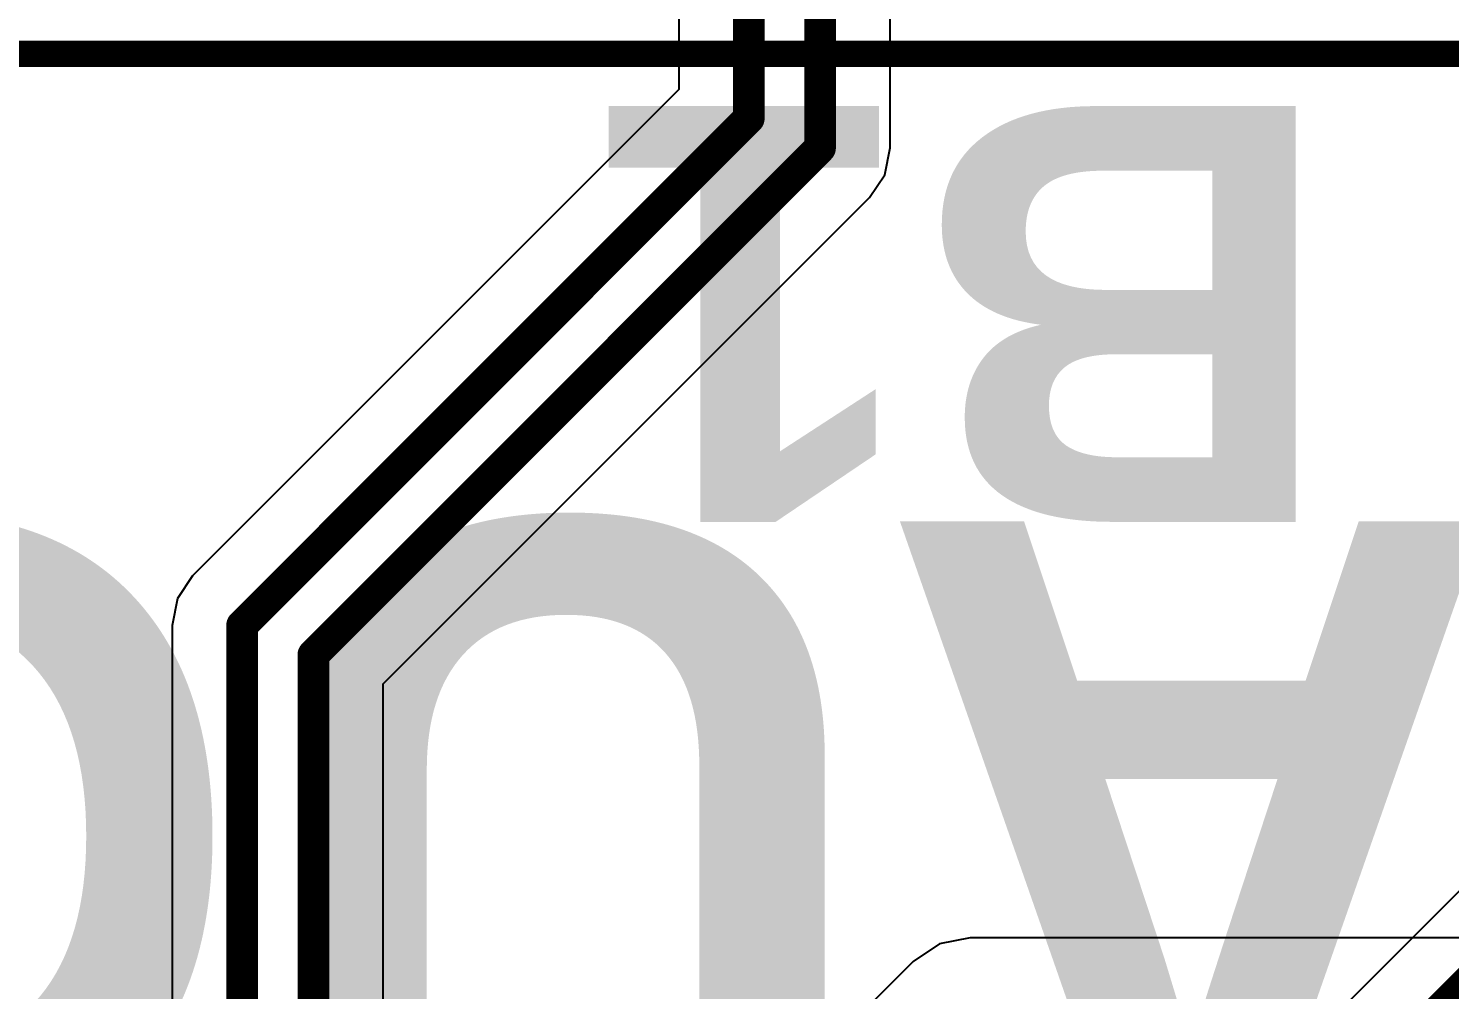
# Model space of a CAD drawing. Header units: inches. Extents: x -11 to 5428, y 0 to 5423.
# Drawn here: x 98.16 to 105, y 87.71 to 92.33 of the extents above; entities that cross this region are included whole.
import ezdxf

# ---------------------------------------------------------------- set-up
doc = ezdxf.new("R2010")
doc.units = ezdxf.units.IN
for name, color, linetype in [('Bottom Layer', 5, 'Continuous'), ('Top Layer', 1, 'Continuous'), ('Top Overlay', 2, 'Continuous')]:
    doc.layers.add(name, color=color, linetype=linetype)
doc.styles.add('Arial_Bold', font='', dxfattribs={"height": 0.2})
doc.styles.get('Arial_Bold').set_extended_font_data('Arial', bold=True)

# ---------------------------------------------------------------- blocks, each defined once
blk = doc.blocks.new('X14CBIWB1DY1027_210')
at = {"layer": 'Top Overlay'}
blk.add_lwpolyline([(29.25, 5.655, 0.127, 0.127, 0), (-29.25, 5.655, 0.127, 0.127, 0)], format="xyseb", dxfattribs=at)

msp = doc.modelspace()

# ---------------------------------------------------------------- linework, layer by layer
at = {"layer": 'Bottom Layer'}
for p, q in [((102.543, 87.9276), (102.417, 87.8434)), ((102.6917, 87.9572), (102.543, 87.9276)), ((119.8608, 87.9572), (102.6917, 87.9572)), ((102.417, 87.8434), (91.6173, 77.0437))]:
    msp.add_line(p, q, dxfattribs=at)
at = {"layer": 'Top Layer'}
for p, q in [((102.3053, 91.7563), (102.3053, 92.5649)), ((101.289, 92.389), (101.289, 92.0378)), ((101.289, 92.0378), (98.949, 89.6977)), ((102.2797, 91.6275), (102.3053, 91.7563)), ((102.2067, 91.5183), (102.2797, 91.6275)), ((99.8666, 89.1782), (102.2067, 91.5183)), ((98.949, 89.6977), (98.876, 89.5885)), ((106.5034, 89.6411), (91.3639, 74.5016)), ((98.876, 89.5885), (98.8504, 89.4597)), ((98.8504, 89.4597), (98.8504, 87.212)), ((99.8666, 85.8659), (99.8666, 89.1782))]:
    msp.add_line(p, q, dxfattribs=at)
for points in [[(101.9686, 91.7563, 0.1524, 0.1524, 0), (101.9686, 94.1008, 0.1524, 0.1524, 0)], [(101.6257, 91.8983, 0.1524, 0.1524, 0), (101.6257, 93.9588, 0.1524, 0.1524, 0)], [(99.187, 89.4597, 0.1524, 0.1524, 0), (101.6257, 91.8983, 0.1524, 0.1524, 0)], [(99.5299, 89.3176, 0.1524, 0.1524, 0), (101.9686, 91.7563, 0.1524, 0.1524, 0)], [(99.187, 86.008, 0.1524, 0.1524, 0), (99.187, 89.4597, 0.1524, 0.1524, 0)], [(91.5141, 74.139, 0.2032, 0.2032, 0), (106.7598, 89.3848, 0.2032, 0.2032, 0)], [(99.5299, 85.8659, 0.1524, 0.1524, 0), (99.5299, 89.3176, 0.1524, 0.1524, 0)]]:
    msp.add_lwpolyline(points, format="xyseb", dxfattribs=at)
for points in [[(101.5876, 91.8983, 0.0762, 0.0762, 1), (101.6638, 91.8983, 0.0762, 0.0762, 1)], [(101.5876, 91.8983, 0.0762, 0.0762, 1), (101.6638, 91.8983, 0.0762, 0.0762, 1)], [(101.9305, 91.7563, 0.0762, 0.0762, 1), (102.0067, 91.7563, 0.0762, 0.0762, 1)], [(101.9305, 91.7563, 0.0762, 0.0762, 1), (102.0067, 91.7563, 0.0762, 0.0762, 1)], [(99.1489, 89.4597, 0.0762, 0.0762, 1), (99.2251, 89.4597, 0.0762, 0.0762, 1)], [(99.1489, 89.4597, 0.0762, 0.0762, 1), (99.2251, 89.4597, 0.0762, 0.0762, 1)], [(99.4918, 89.3176, 0.0762, 0.0762, 1), (99.568, 89.3176, 0.0762, 0.0762, 1)], [(99.4918, 89.3176, 0.0762, 0.0762, 1), (99.568, 89.3176, 0.0762, 0.0762, 1)]]:
    msp.add_lwpolyline(points, format="xyseb", close=True, dxfattribs=at)

# ---------------------------------------------------------------- block references
at = {"rotation": 180}
msp.add_blockref('X14CBIWB1DY1027_210', (79.0451, 97.8643), dxfattribs=at)

# ---------------------------------------------------------------- texts
at = {"layer": 'Top Overlay', "style": 'Arial_Bold'}
for s, height, p in [('B1', 2, (104.4451, 91.9574)), ('DAUGHTHER BOARDS', 2.999999, (108.2951, 89.9595))]:
    msp.add_text(s, height=height, rotation=180, dxfattribs=at).set_placement(p)

doc.saveas('drawing.dxf')
